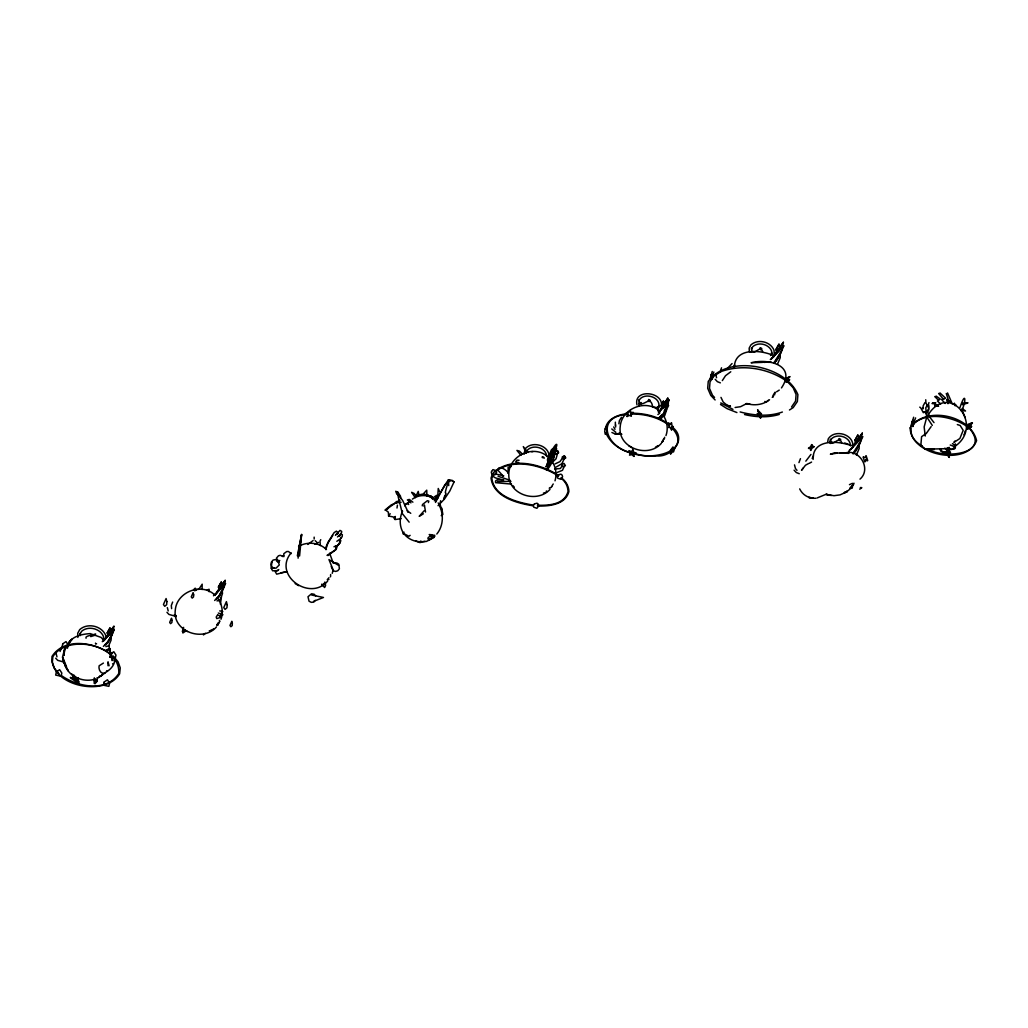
<?xml version="1.0" encoding="UTF-8"?>
<svg xmlns="http://www.w3.org/2000/svg" width="1028" height="1028" viewBox="0 0 1028 1028"><rect width="100%" height="100%" fill="white"/><g stroke="black" fill="none" stroke-linecap="round" stroke-linejoin="round"><path stroke-width="1.5" d="M219.606 621.85L219.401 620.437M937.035 406.073L934.606 405.674L937.112 406.214C932.756 407.165 936.752 402.886 932.165 403.631M911.129 428.111C909.998 436.759 915.794 442.348 922.334 446.152M221.431 596.857L220.403 604.284M394.932 516.583L395.048 519.564L401.138 518.652M813.122 459.387C812.351 438.596 838.154 440.729 851.248 445.625M213.644 628.622L212.385 629.946L211.151 629.83M408.579 504.157C408.72 501.535 403.4 504.607 405.276 506.277M670.385 453.785L671.143 451.421L670.449 450.38L672.826 447.103M113.928 626.296L105.254 638.362L113.928 626.296L112.643 633.055M224.824 584.328L225.158 580.383L216.484 592.449M773.673 355.804L783.4 342.285L781.82 350.252M862.299 433.148L852.572 446.666L862.299 433.148L860.32 442.297L855.296 451.87M63.775 655.247L64.905 647.833L63.967 655.389M615.348 422.174L615.399 425.592M440.626 500.713L439.714 505.879M297.349 555.814L301.615 534.47L299.585 556.019M734.48 366.225L734.352 367.356C734.545 347.387 760.643 349.867 773.184 355.405M764.832 401.434L766.104 402.154L768.379 400.277M299.765 548.772L300.343 544.082M671.798 429.82L671.875 427.378M401.807 510.865L402.398 511.88M661.3 406.767C664.615 391.475 633.107 388.173 636.987 404.904M925.74 399.764L925.894 402.706L927.809 406.934M395.369 516.506L394.765 519.346L393.416 516.981L388.61 516.005L388.34 512.137L385.307 509.849L391.025 505.082L396.911 502.294L401.087 502.294M300.497 542.874L301.615 534.47L298.904 547.937L298.094 558.165M333.162 569.602L332.262 573.328M425.528 512.047L424.41 504.979L424.114 506.341M397.001 508.025L397.425 505.211M114.776 659.847C114.481 665.964 109.482 670.462 104.406 673.134C100.5 674.265 98.302 668.932 99.112 665.81L103.404 663.073M421.236 541.383C421.172 544.172 417.227 541.216 415.942 541.075M928.233 409.221L926.935 412.524M618.882 423.767L619.396 420.632L621.542 417.239M666.658 409.735L664.512 416.109M827.63 442.348L828.208 438.995C834.222 428.997 853.137 433.816 852.88 445.702M830.136 441.976L830.598 439.252L830.354 440.318C835.16 432.364 850.593 436.27 850.387 445.754L850.644 444.7M657.791 410.879L658.036 408.039L652.677 406.715C650.66 395.433 644.903 405.032 640.855 403.593L639.365 403.798L638.825 406.304M410.133 535.344L408.887 536.256L404.685 534.085C402.95 535.241 401.845 531.849 404.171 532.247M325.786 549.607L327.855 543.195L332.738 535.447M964.868 432.647L964.996 431.182M78.346 677.619L78.128 683.119L76.278 678.994M202.079 589.545L202.195 584.174L198.828 589.288M422.251 505.853L422.534 504.491L427.352 500.713L428.817 501.124L428.38 502.589M444.649 495.92L443.98 499.03L446.036 493.286M445.317 492.797C445.368 490.163 450.11 476.337 448.568 481.541M663.613 405.957L669.061 399.995L666.619 407.499M272.06 561.712L270.981 568.42L273.962 567.996M209.159 591.742L209.134 589.275L207.193 589.943M103.841 638.889L103.597 639.943L103.468 636.473C100.153 628.365 88.202 625.538 81.597 631.308L79.927 634.353L80.184 633.287L80.261 635.612M341.013 537.528L340.011 539.777M948.626 448.581L947.533 451.253M437.62 498.619L438.249 488.48L439.56 491.602M564.59 465.607L562.47 470.31L557.292 472.405M674.805 448.079L673.52 451.922L672.261 451.973L670.77 453.99M555.017 480.821C556.919 474.358 556.007 466.918 551.933 461.456M64.905 647.833L62.554 656.982L63.209 661.428L68.208 670.821L65.214 665.746L62.554 656.982L66.512 666.671M605.453 428.676C606.944 418.64 618.226 414.592 627.093 413.706M668.431 402.963L664.204 412.626M493.453 474.64C491.859 479.022 500.739 478.059 502.512 480.294M848.498 452.873L849.231 450.405L852.855 447.231L850.953 448.915M710.155 378.664L711.517 374.218L711.659 375.271M712.661 376.248L711.761 379.204L713.008 374.308M103.185 641.202L114.262 629.496L110.857 637.707L105.781 644.826M214.428 595.289L225.505 583.57L222.087 591.794L217.011 598.913M774.045 355.701L783.773 345.871L779.956 355.071L774.264 363.051M852.957 446.563L862.672 436.733L858.855 445.934L853.176 453.913M337.287 534.02L337.749 532.581L336.413 531.142L334.113 532.62L328.073 542.167L325.452 548.412M910.898 425.9L912.671 420.529L913.468 422.071M914.175 422.585L912.838 426.62L914.483 420.645M492.566 473.522L491.024 478.149C493.594 497.064 516.866 503.18 532.864 505.75M493.35 473.767L491.847 478.29C493.851 496.421 516.968 502.332 533.005 505.056M668.611 405.507L663.15 416.186L660.953 418.807L659.758 417.972M224.348 585.742L218.913 597.101L216.458 598.617M547.346 460.069L551.291 450.033L552.576 448.761L553.449 449.519M183.305 629.11L182.894 632.978L186.132 630.819M712.867 374.886L713.856 372.007M221.02 619.241C223.397 612.637 222.266 605.017 218.399 599.195M665.964 435.589C668.341 428.984 667.211 421.351 663.343 415.53M330.528 576.824L330.643 574.524M664.551 438.198L663.407 439.277M547.603 461.071L551.406 452.179M914.637 420.542L915.601 417.921M928.657 403.49L928.978 402.603M416.057 496.061L418.229 491.384L419 495.098M526.143 452.988L527.056 450.534C532.53 443.826 546.382 447.488 546.678 456.496M548.438 458.385L549.183 456.368C548.836 445.098 531.849 440.524 525.012 449.03L524.164 454.235M660.22 410.3L667.133 404.878L664.075 411.264M712.25 371.468L710.926 376.171M722.337 380.591L725.524 375.708L730.779 371.763M60.061 651.482L61.423 647.961M172.653 602.048L171.303 605.569L171.625 608.64M720.551 370.44L721.566 367.806M798.949 462.613L800.465 458.668M555.287 453.644L553.578 457.306M913.648 417.214L911.926 422.971M553.796 454.903L555.518 450.701L546.125 466.339M272.137 567.854L271.675 568.998L272.626 570.797L277.92 570.63M554.812 451.099C561.082 436.013 550.597 449.904 550.109 456.291L550.995 455.443M219.632 621.503L219.619 620.951M664.576 437.851L664.563 437.286M398.376 494.609L396.782 494.044L395.741 491.281L398.119 492.451L397.399 492.245M402.565 511.147C399.494 517.559 399.339 525.385 402.642 531.746M926.421 418.357L924.146 426.928L925.251 436.026M113.388 663.613L112.579 663.844M671.438 429.935L669.948 427.224L668.637 427.532L669.434 425.695L668.496 423.202M961.45 411.136C966.397 401.64 965.857 389.663 959.972 407.525M552.203 459.889L547.41 467.971M546.652 464.72L555.621 446.448M626.926 416.327L628.069 414.425L626.502 413.102M112.168 634.456L107.683 643.014L105.229 644.53M339.805 542.039L339.728 540.946L339.394 543.709L336.374 546.973M781.421 351.435L776.397 361.008L774.2 362.37M111.345 635.265L107.683 641.857L103.404 646.406M222.588 589.352L218.925 595.944L214.646 600.493M780.509 352.347L774.045 362.601M859.408 443.209L852.944 453.464M774.624 394.932L774.714 392.85M663.368 401.151L661.145 405.842L663.368 401.151L665.039 402.835M562.663 465.041L560.401 468.498L554.632 469.012M805.823 461.148L810.951 454.427M320.762 539.687L320.004 541.178L320.363 545.56M633.878 456.445L631.924 454.672L629.509 455.134L630.511 453.168L628.892 451.151M548.001 467.187L550.044 463.14M434.343 500.842L436.694 495.329L433.225 497.68M436.27 499.274L448.028 480.372L449.197 479.768L450.238 480.474M435.486 502.435L444.854 484.818L448.645 480.937L451.909 480.192L454.055 481.926L449.789 491.063L444.366 499.158L438.044 505.66M865.036 461.585L866.218 459.31L865.036 461.585L865.627 460.056L867.349 460.672L866.321 460.236M733.517 367.163L734.647 364.991M777.502 364.22L780.265 357.654L780.111 354.133M856.414 455.083L859.177 448.516L859.01 444.995M553.257 457.242L556.688 448.748L555.441 448.889L551.226 456.252L552.229 455.404M109.726 653.333L110.741 652.394L112.45 653.654M632.875 449.994L633.595 452.076L636.088 453.04M812.159 458.424L813.546 455.854M954.562 448.349L955.654 445.689L955.295 443.826M770.525 355.547L771.964 352.938L771.707 354.005L771.604 351.023C768.751 344.059 758.497 341.63 752.843 346.59L751.404 349.199L751.661 348.132L751.764 351.113M183.614 627.35L182.316 631.5L183.575 631.462M553.231 483.982L551.663 486.475M109.97 628.005L107.13 633.068L109.97 628.005L111.088 630.575M221.2 582.092L218.373 587.155L221.2 582.092L222.331 584.662M778.954 344.213L775.78 349.88L778.954 344.213L780.213 347.091M857.853 435.075L854.692 440.742L857.853 435.075L859.125 437.954M218.257 623.045L217.486 624.587L219.08 622.57M658.023 407.448L659.115 405.572L658.858 406.625C660.683 396.5 643.117 391.822 638.851 400.804L639.108 399.738L639.365 404.043L641.279 403.888L641.176 402.578L639.3 402.719L639.39 404.03M660.284 410.005L667.802 398.144L668.071 401.344M865.82 456.046L865.229 457.576L863.507 456.946M926.292 433.482L931.162 426.581M660.978 408.848L667.802 398.144M924.943 402.578L923.195 405.79L922.926 408.938M605.685 434.33L606.905 431.259L606.777 427.237M963.84 434.805L964.418 433.842M68.208 643.965C72.127 635.972 82.201 634.147 90.181 633.608L101.04 637.386L104.021 640.534M852.79 485.087L853.51 483.931M666.221 410.069L662.572 415.106L658.987 418.036M774.637 392.979L775.112 392.208L772.902 395.664M853.96 483.16L852.919 485.91M68.233 644.119L70.649 640.226L67.784 644.029M339.227 536.436L341.566 532.453L341.656 531.36L339.998 530.397L335.436 535.357M605.723 427.301L604.695 431.22L605.222 434.266M664.024 438.905L662.43 440.922M788.001 379.075L786.034 382.069L787.846 378.998L786.613 378.008L790.057 376.595L788.977 377.199M630.241 410.39L628.853 412.459L626.335 412.832M775.035 353.773L783.4 342.285M781.473 387.916C796.841 365.3 768.648 358.219 751.108 362.768L762.583 362.357M108.929 649.259L109.482 648.45L110.292 649.002L109.739 649.812M217.024 624.626L217.82 623.456M791.56 406.959L795.556 401.138L796.096 394.534L793.128 387.684L786.895 381.144L787.474 381.696C768.443 368.178 742.486 363.732 720.384 371.763L721.181 371.416M852.071 485.987L851.505 486.822L852.032 486.231M927.68 415.595C948.998 380.707 983.912 424.371 956.194 445.471M218.925 588.826L225.158 580.383M398.183 502.769L399.853 500.225M549.903 460.814C559.193 448.439 549.839 468.614 547.037 469.359L546.305 469.757L545.829 468.819M291.117 552.884C272.446 575.205 310.096 601.997 327.688 581.038M658.113 445.587L655.453 447.231M546.048 466.866L550.867 460.698M328.96 577.71L327.225 579.753M659.115 411.868L669.061 399.995M671.22 422.932L670.166 424.397L668.855 423.086M954.961 440.986L953.894 442.438L959.869 438.506L963.185 430.321L960.165 425.502L957.338 424.577M388.584 515.953L390.19 513.73M969.558 425.746L967.04 429.19L969.365 425.618L967.862 424.333L972.154 422.868L970.817 423.549M396.538 502.229L399.532 500.096M436.81 534.033C443.466 525.989 443.942 513.974 439.033 504.928M662.469 414.477L658.408 418.306M811.67 444.571L810.488 446.859L808.406 448.208M810.809 450.482L811.979 448.195L814.06 446.846M665.013 411.971L660.708 416.931M315.198 600.326L313.797 602.125L311.304 602.344L309.042 601.226L308.002 596.741L311.535 593.786L314.183 594.274L315.622 595.816M803.369 467.92L801.519 470.284L805.489 465.221L808.573 463.538M106.462 671.297L106.976 670.641M432.505 499.3L433.135 498.117L430.642 495.856L427.931 495.432L427.057 496.203M606.314 427.173L605.248 429.164L606.803 429.344L606.186 427.352M103.841 640.534L106.025 637.861M215.07 594.621L225.505 583.57M771.36 358.978L783.773 345.871M850.272 449.84L862.672 436.733M633.004 449.763L631.59 451.472L629.02 450.906M193.572 589.725L195.204 588.183L196.309 589.892M67.694 644.505L72.345 638.953L67.45 644.659M851.647 486.244L849.783 488.21M205.343 633.325L203.454 634.931M307.86 544.442L313.129 540.51M339.484 540.086L342.17 536.68L342.363 534.65L340.474 534.136L337.467 536.924M928.027 404.441L925.804 407.615L926.035 411.084M925.47 411.92L923.324 412.678L920.96 408.283M859.986 479.138C871.114 469.667 860.821 450.38 846.866 452.5M106.822 636.987L114.262 629.496M96.285 681.358L96.568 680.125L94.859 679.726L95.36 681.41M96.645 681.782L97.095 679.919L94.486 679.302L93.728 680.112L95.257 681.86M493.491 472.533C511.16 456.573 540.432 463.731 558.654 475.411M495.175 471.826C512.047 458 540.702 464.489 558.5 476.118M544.39 458.09L542.206 457.511M728.222 367.6L732.052 363.565M658.395 412.189L661.171 409.542M850.323 488.775L846.519 491.975L840.043 494.879L834.004 495.702L825.972 494.352L828.748 494.828L825.972 494.352L817.054 497.976M404.672 505.275L407.461 503.45L408.566 504.517M970.882 424.603L972.462 423.048M277.457 561.918L279.77 560.466M71.433 673.815L73.926 675.653M861.772 487.812L859.691 489.174M219.285 622.75L218.463 622.929M424.127 510.787L419.206 516.326L423.395 513.794M962.799 403.066L962.259 404.582M105.216 672.865L98.225 677.876M216.445 626.951C203.171 642.397 172.46 631.603 175.274 610.298C176.52 591.768 202.131 581.938 215.25 595.43M661.389 443.286C648.115 458.745 617.404 447.951 620.218 426.646C621.465 408.103 647.075 398.286 660.194 411.778M407.705 503.155L410.043 500.996M913.108 424.294C927.372 410.416 954.716 417.137 968.684 427.609M787.499 381.182L789.337 379.55L786.484 381.928L789.671 379.795L788.437 378.805M102.26 641.703L105.498 638.876L103.802 640.367M213.49 595.79L216.741 592.963L215.032 594.454M770.319 359.543L773.955 356.382L772.054 358.052M100.384 675.846L99.022 676.758M335.963 546.678L339.985 542.99L340.821 540.651L339.291 539.674L336.837 541.293M549.98 489.418C536.912 503.887 508.166 494.738 508.783 474.319C508.796 455.622 533.712 444.096 547.783 456.676M662.906 408L667.133 404.878M940.697 404.03L937.395 401.023L938.718 400.445M936.045 396.037L940.312 399.108L939.052 399.635M434.908 536.179L429.524 539.764M968.839 428.162L971.576 426.671L967.579 429.023L971.152 426.312L969.777 425.155L971.023 426.838M416.751 496.28L418.37 495.021L423.767 493.851M220.596 613.87L222.806 611.506L219.722 610.889M712.481 374.128L710.772 375.785L711.749 375.04M336.233 534.393L338.109 533.429M913.841 420.401L911.72 422.457L913.584 421.776M632.451 413.333L633.389 412.639L630.896 414.4M549.235 488.21L550.16 487.529M633.389 412.639L631.231 414.207L631.346 416.314L629.444 415.338L627.08 416.597M327.919 555.595L335.976 549.569L336.76 547.86L335.95 546.099M434.073 537.438L426.427 541.435L420.94 541.897L420.632 541.114M657.881 414.541L659.732 413.205M531.579 451.677L532.915 451.626M926.1 433.52L921.589 436.694L920.844 445.24L925.444 449.172L946.287 448.696M430.346 536.063L428.162 537.593L427.918 538.903L429.421 539.032L433.803 536.166M400.547 497.963L400.547 496.293L398.08 492.425M387.659 508.924L385.204 510.274L397.129 501.69L397.823 502.191M425.81 495.278L426.864 494.558L426.748 490.176L423.832 493.311L424.937 494.918M551.663 462.947L556.032 458.809L557.78 452.551L557.06 451.266M776.551 391.835L779.237 390.1M769.535 399.751C763.161 404.891 754.423 405.906 746.713 403.58L746.084 403.863L749.849 403.965L746.713 403.58L740.533 406.702L735.11 407.499M719.998 372.175L714.049 375.978L710.04 381.812L709.5 388.417L712.481 395.266L714.55 397.45M789.465 409.992L793.179 407.615L797.355 401.55L797.908 394.662C785.7 364.824 727.49 354.107 708.253 381.401L707.688 388.288L710.785 395.42L715.115 399.969M831.241 443.312L831.78 442.271L830.997 441.243L829.814 441.796L830.624 443.518M333.971 546.767L335.591 546.086L336.58 546.832L335.436 549.903L327.032 555.351M282.366 556.546L283.664 555.75M217.448 624.87L218.219 624.728L216.908 625.512M772.838 396.808L773.467 396.41L772.234 397.361M95.257 635.253L95.578 633.929C93.509 635.188 84.283 635.689 86.056 638.247M545.213 492.797L546.87 491.5L546.395 490.947M101.142 675.859L102.312 674.381M328.934 579.471L328.138 579.599M94.023 634.713L95.103 635.227L90.721 636.602M194.703 590.817L195.885 590.175M314.928 544.326L318.603 542.399M809.254 463.32L811.58 462.073M412.421 499.094C419.463 494.044 429.935 494.262 435.923 500.816M298.57 546.395C307.295 541.293 319.168 542.424 326.48 549.517M432.929 536.038L434.715 535.151M210.624 630.678L209.288 630.768M674.419 447.874L672.261 449.043L672.993 448.709M845.376 491.898L844.541 492.155M849.449 484.663L852.469 483.34M846.609 491.088L847.213 491.744L844.078 493.042M945.117 403.49L941.609 399.519L943.691 398.646L943.473 399.339L938.615 393.441M943.563 399.07L945.644 398.209L939.913 392.902M935.339 402.912L935.467 404.274L938.654 406.099L936.521 404.865M949.358 402.064L949.743 400.894M947.315 448.272L949.397 447.411M946.377 451.986L942.265 451.6L940.684 449.197M953.406 449.095L950.771 449.364L948.304 447.565M108.634 648.796L109.482 648.45L105.858 650.338L108.981 650.056M556.122 467.085L561.905 463.692L564.989 457.062L563.691 456.458L559.887 461.675L555.069 463.885M635.959 453.271L633.878 453.913L634.006 456.214M448.388 479.935L448.041 481.13L449.03 481.785M219.838 616.44L222.909 614.744L218.309 613.035M110.163 654.425L111.114 654.091M100.937 675.936L100.191 676.038M544.866 492.965L543.439 493.054M313.553 601.367L323.473 597.474L311.69 595.032M750.08 352.064L751.262 352.116M782.385 412.035C768.815 416.88 753.832 415.595 740.134 411.932M779.288 414.438C768.083 417.805 755.837 417.227 744.529 414.528M494.956 473.844L503.784 475.835L502.988 475.733M278.794 569.538L275.286 571.696L276.673 574.164L286.786 571.632L280.734 572.84M829.892 442.875L831.369 442.67C833.978 445.317 839.452 435.474 841.611 442.567M105.858 646.612L108.672 645.854L111.14 639.981L110.998 636.846M671.515 427.494L673.032 427.095M964.303 402.616L967.99 402.847L962.786 404.698M449.519 480.346L448.414 480.616L448.735 485.576M396.808 501.921L397.566 502.628M339.073 535.961L340.088 535.704M95.386 679.045C82.6 683.337 66.177 675.627 64.134 661.646M502.718 480.05L503.771 479.858C501.844 480.204 494.07 478.418 495.573 482.659L511.507 484.111M619.897 433.97L615.014 434.06M109.829 656.802L111.268 656.571M216.959 600.879L219.517 600.481L220.866 598.245L222.498 593.464L222.228 590.933M424.962 541.358C417.484 542.823 409.221 540.278 404.402 534.239M197.492 589.494L199.381 589.211M935.75 402.745L932.357 403.194L933.463 403.092M961.077 410.365L965.523 410.994L962.131 408.489M628.288 414.31C593.323 416.006 606.636 449.711 633.813 453.052M764.022 362.383L770.897 361.856M448.362 480.037L449.596 479.858L449.981 480.988M619.923 433.713L614.358 433.61L611.904 432.48M441.218 515.632L442.875 514.437L441.68 507.986M497.372 481.554L510.955 481.361M770.679 362.306L768.353 362.293L770.37 362.164M95.848 643.811L96.581 643.785M556.276 450.572L558.063 450.996L558.602 452.731L556.392 454.08M563.575 459.233L565.785 457.884L564.411 455.687L562.2 457.036L562.727 458.771M813.765 446.589L811.259 446.615L813.765 446.589L811.914 446.473L811.966 444.828L812.146 447.386M837.332 453.091L830.393 454.235L834.286 452.924L848.922 453.297L840.017 453.13M860.359 487.555L861.477 487.568M334.19 562.946L336.786 562.958L338.816 564.244L339.394 568.792L337.775 570.746L335.668 571.439L333.098 570.72L331.234 566.479M633.235 412.369L630.961 412.601L630.395 410.66M276.519 561.082L278.845 561.121M631.128 413.269C644.659 413.038 658.691 416.443 669.549 424.782M630.974 414.027C644.505 413.796 658.537 417.188 669.395 425.528M542.296 456.728L543.658 457.087M926.164 412.832L923.992 411.958M757.34 413.487L759.384 413.886L757.675 410.275L758.381 411.47M761.504 414.143L759.448 413.731L760.54 417.779L758.625 412.896M537.567 505.262C549.337 505.506 564.333 504.645 568.073 491.435C567.739 485.332 565.04 481.335 560.825 477.969M537.426 505.956C548.772 506.483 565.516 504.761 568.895 491.577C568.844 486.308 565.991 481.502 561.956 478.238M948.137 452.513L950.527 452.654M808.702 448.465L810.552 448.581L810.514 450.225M511.25 466.558L508.102 467.226L508.179 473.33M815.834 498.272C808.959 498.683 802.688 495.162 799.681 488.904M812.994 497.95L808.728 497.462L812.634 497.976M950.245 445.008L953.226 446.088L953.714 447.308M828.684 495.098L831.472 495.496M174.49 615.99L168.952 614.436L166.96 612.315M63.261 661.904L57.722 660.349L55.718 658.228M635.227 453.489C652.099 460.775 693.99 451.074 671.361 427.198M398.196 494.738L397.515 494.558L398.26 495.856M922.373 407.872L923.427 408.142M519.089 460.261L516.891 460.146L515.67 461.906L518.665 462.523M729.919 406.111L727.323 405.417L723.211 402.051L720.975 397.386M926.395 411.418C929.8 411.971 929.081 406.677 928.605 404.608M730.111 406.188L727.323 405.417L730.471 406.317M173.912 615.207L176.058 615.823M498.092 476.272L509.991 480.23M432.955 534.83L429.216 534.56L432.287 536.629M621.863 434.266L619.062 433.084M848.254 444.237L844.733 443.004M720.358 382.853L717.415 381.684L715.18 379.306M732.951 409.337L720.756 402.925M736.909 412.562L727.053 408.63L720.487 404.467M799.257 473.715L796.327 472.546L794.079 470.169M426.016 494.237L428.201 495.123M928.695 449.39C943.845 459.002 991.21 454.633 969.674 428.65M752.47 351.807C755.079 354.454 760.553 344.611 762.712 351.704M74.941 679.392C62.669 673.032 78.758 684.34 79.027 681.384M451.883 480.886L453.99 481.875M615.823 432.274L611.788 428.972M399.622 502.396L396.294 501.484L396.422 503.399M514.283 487.156L513.062 485.756M919.739 407.139L920.407 407.525M953.688 403.798L956.194 405.225M429.832 496.601L432.351 498.015M628.879 445.869L632.374 447.912M295.164 583.608L298.66 585.652M183.935 629.521L187.43 631.565M75.43 677.028L76.188 677.478M410.75 513.319L407.229 510.749L408.129 512.175L402.668 500.507L398.53 494.956L398.273 497.166L402.411 513.692L409.144 522.147M338.585 565.361L328.973 559.605L333.123 569.82M952.455 443.582L954.652 445.163L955.449 447.141L954.601 448.902L949.808 449.66L947.251 447.681M944.873 448.118L946.685 450.213M947.084 399.506L950.553 402.115L949.551 401.408M110.677 654.078C94.537 642.076 64.507 637.129 52.004 656.417C49.524 686.267 105.524 697.716 119.646 673.764L120.25 667.904L118.066 661.814L113.273 655.992M61.127 675.37C77.485 687.09 106.385 692.551 118.76 673.533C120.739 644.428 67.218 633.454 52.891 656.648L52.312 662.353L54.433 668.277L59.11 673.944M291.258 553.617L288.405 551.483L286.696 551.548L283.779 553.719L283.908 556.623L280.207 555.313L278.447 555.801L276.403 558.204L279.32 562.072M438.146 503.013L440.138 504.671L441.68 509.361M321.61 584.251L323.55 585.433L323.46 583.48M970.085 425.386L971.576 426.671M508.153 473.124C507.318 470.246 497.526 463.975 498.143 470.477L503.013 475.938M315.133 540.664L316.765 542.154M934.748 396.577L937.716 399.468M761.414 413.821L757.585 409.954L758.124 410.519M321.944 584.546L324.604 587.541L325.58 585.562L324.861 582.002M672.094 427.005C687.899 438.506 672.183 457.28 656.686 455.957C638.067 457.113 614.063 451.665 605.877 432.929M934.015 422.624L929.582 416.867M948.613 450.367L950.425 452.243M430.154 496.408L431.696 498.015M74.17 675.255L78.963 682.939L78.167 683.967L74.517 680.061L72.474 675.396M412.896 502.165L409.337 499.441L407.409 499.929L410.943 502.872M796.996 470.31L795.479 468.601L794.503 464.862M522.134 453.785L519.41 451.099L516.93 450.418L520.939 455.288M932.293 425.412L927.385 417.959L925.457 412.215M673.404 426.98L671.926 425.489L671.58 422.816M757.418 413.796L760.63 418.1L758.548 414.631M945.567 452.166L949.345 457.383L947.045 451.061M416.674 496.498L414.13 493.453L411.65 492.309L415.286 497.706M112.386 657.277L113.029 660.58M329.641 553.27L333.29 563.267M947.533 454.247L949.345 457.383L948.034 452.102M947.585 454.35L948.908 456.638M613.677 426.941L615.001 429.293M105.91 635.818C102.08 625.859 87.598 622.441 79.709 629.624L77.704 633.274L77.858 637.424M550.61 487.76L551.805 486.719M527.955 452.538L523.291 446.602L526.285 453.117M929.672 417.021L927.564 411.971M947.559 392.953L952.236 403.798M716.58 377.739L715.604 374.012M175.492 615.001L176.238 616.659M168.207 610.928L167.333 607.587M56.964 656.841L56.103 653.5M962.889 412.138L965.241 417.754M867.722 460.57L866.193 455.931M863.135 457.062L864.664 461.7M947.623 448.067L948.42 450.033L947.572 451.806L945.066 452.834L940.954 451.356L939.785 449.005M555.557 453.631L555.017 451.896M947.983 403.696L946.672 399.686M109.559 649.927L110.574 652.96M946.261 393.493L948.754 401.126M954.408 403.156L955.115 405.777M673.211 447.296L673.456 448.516M97.095 677.683L97.107 681.076L95.064 683.71L94.178 683.273L94.319 677.825M108.994 645.79L110.523 654.206M109.109 665.759L108.004 661.826L108.017 665.733M95.501 643.104L95.617 643.772M111.577 657.522L111.936 660.541M339.793 541.846L339.857 542.681M774.187 354.03L774.045 350.355C770.666 341.566 757.906 338.546 750.941 344.894L749.181 348.119L749.322 351.782M615.592 424.77L615.644 427.083M314.157 537.13L314.183 539.019M910.153 427.892C910.551 455.301 966.744 466.802 976.6 440.626C970.586 414.926 924.814 405.52 910.153 427.892M166.857 601.637L166.652 604.695L164.75 606.302L163.439 604.528L166.099 598.54L166.857 601.637M172.049 620.385L171.894 622.531L170.571 623.649L169.659 622.415L171.522 618.226L172.049 620.385M193.662 594.839L193.508 596.972L192.185 598.103L191.259 596.857L193.123 592.668L193.662 594.839M227.175 604.721L226.957 607.766L225.068 609.373L223.757 607.612L226.417 601.624L227.175 604.721M232.354 623.469L232.212 625.602L230.889 626.72L229.964 625.487L231.827 621.298L232.354 623.469M56.399 671.901L55.679 675.088L61.089 676.231L61.821 673.044L59.637 669.691L56.399 671.901M62.772 643.824L62.053 647.01L67.475 648.154L68.195 644.98L66.01 641.613L62.772 643.824M104.188 682.027L103.455 685.201L108.878 686.344L109.598 683.17L107.426 679.804L104.188 682.027M110.561 653.949L109.842 657.136L115.252 658.28L115.971 655.093L113.8 651.739L110.561 653.949M271.533 561.943L270.891 564.102L271.61 566.492L273.371 567.919L276.018 568.188L279.295 564.925L277.83 560.543L275.375 559.605L273.062 560.08L271.533 561.943M217.602 614.95L216.201 617.018L216.741 618.573L220.185 617.584L219.619 615.785L217.602 614.95M492.386 470.477L491.268 472.083L491.718 473.779L494.828 474.872L496.64 472.43L496.19 470.734L493.08 469.642L492.386 470.477M534.457 503.9L533.326 505.493L533.776 507.202L536.899 508.282L538.711 505.853L538.261 504.157L537.04 503.193L534.457 503.9M558.345 474.872L557.227 476.465L557.677 478.161L560.787 479.254L562.599 476.825L562.149 475.116L560.941 474.152L558.345 474.872M562.303 464.142L561.969 465.568L563.177 466.969L565.4 465.62L564.025 463.435L562.303 464.142M663.163 441.076L661.981 442.104L663.163 441.076M852.418 487.465L851.184 488.416L852.418 487.465M648.784 399.519L648.244 400.56L649.028 401.588L650.184 400.342L648.784 399.519M657.637 406.651L657.11 407.705L657.881 408.733L659.038 407.474L657.637 406.651M760.399 347.734L759.872 348.775L760.643 349.803L761.799 348.556L760.399 347.734M839.311 438.596L838.771 439.637L839.542 440.665L840.711 439.419L839.311 438.596M934.323 449.467L925.444 449.172L934.323 449.467M432.12 497.321L430.424 496.01L433.135 498.117L432.12 497.321M325.413 584.135L325.041 582.773L325.413 584.161"/></g></svg>
